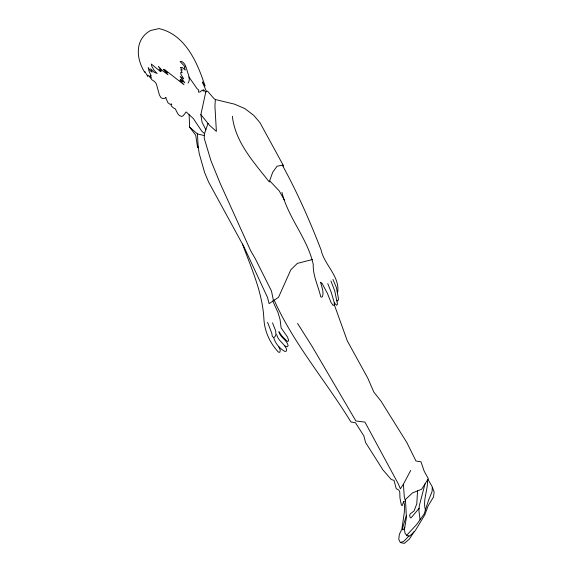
<?xml version="1.0" encoding="UTF-8"?>
<svg xmlns="http://www.w3.org/2000/svg" width="572" height="572" viewBox="0 0 572 572"><rect width="100%" height="100%" fill="white"/><g stroke="black" fill="none" stroke-linecap="round" stroke-linejoin="round"><path stroke-width="0.86" d="M427.491 479.979C428.106 490.104 422.536 499.871 425.418 510.002M410.717 470.42L403.403 484.198L404.318 497.168L405.112 499.799L412.534 492.892L421.664 489.224L428.321 478.671L424.159 471.135L420.963 461.783L415.98 461.003L406.742 442.392L380.859 400.893L373.809 392.07L367.81 378.178L347.275 340.812L334.27 304.626L334.32 302.788L331.245 292.349L327.777 283.59M432.318 487.258L432.082 491.534L428.371 500.8L424.117 514.056L416.709 524.452L406.692 535.328M417.546 490.876L416.809 503.753L414.071 510.932L410.224 513.892L409.623 515.443L410.281 517.767L411.154 517.796L419.104 508.301M215.351 99.521L214.936 106.142L216.388 131.381L209.667 125.432L200.865 114.622L205.713 92.249L206.442 91.391L207.6 91.177L213.935 98.556L215.351 99.521L234.477 104.147L244.802 108.566L253.746 115.365L259.938 122.622L283.633 166.009L282.346 165.172L277.041 166.223L272.658 172.372L269.255 181.953C253.854 162.176 235.306 142.428 232.361 116.288M208.001 123.388L204.497 133.633L204.19 138.188L211.018 160.896L220.256 183.54L250.7 250.808L255.305 258.73L271.464 290.984L273.43 300.493M171.321 104.154L171.15 105.784L173.373 107.901L175.282 108.83L177.656 113.549L179.258 115.48L181.646 116.459L183.247 115.687L186.143 111.948L193.3 118.511L201.63 130.988L204.497 133.633M320.871 282.639L320.799 283.018C321.857 287.358 324.002 292.106 322.508 296.589L321.729 297.154L320.778 296.947C318.318 286.25 312.82 275.64 313.234 264.414C307.643 238.567 288.238 218.139 281.946 192.364M406.32 515.572L402.502 528.378L402.638 529.922L403.718 529.3L404.783 527.205M425.017 483.905L419.283 505.855L418.918 510.753L420.077 519.726M405.527 500.972L403.575 501.558L402.173 505.712L401.358 504.997L399.978 498.119L399.764 491.991L398.813 490.068L396.224 488.667L394.015 480.344L391.277 479.543L382.954 469.927L365.587 442.521L363.849 435.871L355.534 422.815L350.901 421.929C325.861 380.945 293.844 344.172 274.131 300.05M189.625 127.148L197.462 133.934L198.141 146.368L197.626 147.841L195.717 135.214L189.625 127.148L189.125 114.686M187.995 83.09C190.076 80.774 189.175 77.549 188.531 74.853C186.451 70.284 186.522 63.764 181.403 61.283L180.137 61.576L185.199 66.967L184.348 67.467L185.328 70.106L182.289 67.482L180.387 67.424L182.268 70.084L180.809 69.77L182.132 72.665L180.745 72.401L180.909 74.21L183.719 78.9L180.094 76.505L184.827 82.79L180.495 79.429L182.468 81.724L179.88 80.202L183.948 84.706L164.8 69.698L167.274 72.873L163.349 69.219L167.996 74.768L162.183 70.42L158.365 66.345L161.483 71.171L159.145 69.569L160.66 71.7L151.287 64.021L151.737 66.145L154.197 70.506L157.164 73.495L154.082 72.229L150.579 68.797L152.138 72.165L150.214 70.728L148.184 67.539L149.128 71.479L151.265 75.89L150.129 75.504L151.451 77.921L147.719 75.118L147.762 76.376L144.759 71.457L144.695 72.251C136.022 58.659 134.542 39.246 150.643 30.48L158.995 28.6C185.399 34.492 197.454 62.691 205.033 86L202.359 81.925L206.442 91.391M414.107 531.753L409.366 539.124L404.304 543.4L400.371 542.563L398.748 539.367L399.37 534.255L401.859 529.243L404.311 512.398L404.611 504.947L403.575 501.558M334.27 304.626L333.791 305.377L332.94 305.233L331.016 302.395L327.463 293.507L322.057 283.39L320.327 282.303M403.403 484.198L400.357 488.803L398.391 484.062L364.943 422.1L355.898 420.985L312.24 346.639L297.576 323.43M409.051 535.957L403.71 541.377L400.371 542.563M267.56 322.315L271.779 333.204L272.286 336.307L273.709 337.659L275.118 336.522L275.961 334.441L275.625 330.702L272.508 322.844M166.059 97.455L164.486 98.384L162.477 98.448L160.854 97.512L159.424 94.995L156.285 83.719L154.554 81.481L151.902 79.78L149.263 76.276M312.469 259.516L297.347 263.399L290.855 269.719L278.535 297.276L269.097 303.66L267.496 297.397L244.044 246.99L208.68 182.203L204.647 172.637L199.192 153.46L198.141 146.368M171.8 104.125L169.891 104.233L167.925 102.724L165.716 97.655M197.462 133.934L204.368 135.578M337.187 291.691L337.723 291.899C339.789 276.097 324.138 264.6 321.121 250.021C309.895 220.964 297.347 192.499 282.346 165.172M284.334 345.481L285.907 346.546L287.416 346.739L288.131 345.645C287.058 339.94 280.23 337.594 278.893 331.703L282.339 336.579L287.416 341.42L288.381 341.148L288.467 339.754L287.459 336.987L281.102 327.913L280.065 319.533L277.935 312.369L272.722 300.943M337.008 300.557L337.63 301.072L338.581 299.32L336.45 287.68L332.954 279.408M273.709 337.659C275.282 343.472 279.665 348.505 284.877 351.465L286.229 351.215L286.708 349.821C285.106 343.751 277.956 341.076 276.726 334.663M269.884 181.024L279.243 190.898L284.599 200.507M205.713 92.249L203.539 89.604L203.432 91.213L202.352 90.076L200 91.978L198.384 92.042L198.784 90.154L196.99 88.581L188.96 77.013M427.906 479.329L431.824 486L434.119 491.841L433.59 496.818L428.113 505.92L424.839 514.779L415.293 530.587L409.745 536.028L407.035 535.742L405.062 533.354L404.425 529.314L406.427 517.538L405.448 499.492M334.32 302.788L336.536 305.305L337.494 304.225L334.713 290.833L330.938 280.938M205.92 129.865L202.073 122.308L200.865 114.622M278.628 346.546L280.301 350.107L279.822 352.295L278.485 352.166C269.955 343.164 264.6 331.424 263.899 319.004C262.627 292.871 251.401 268.289 242.449 244.029"/></g></svg>
